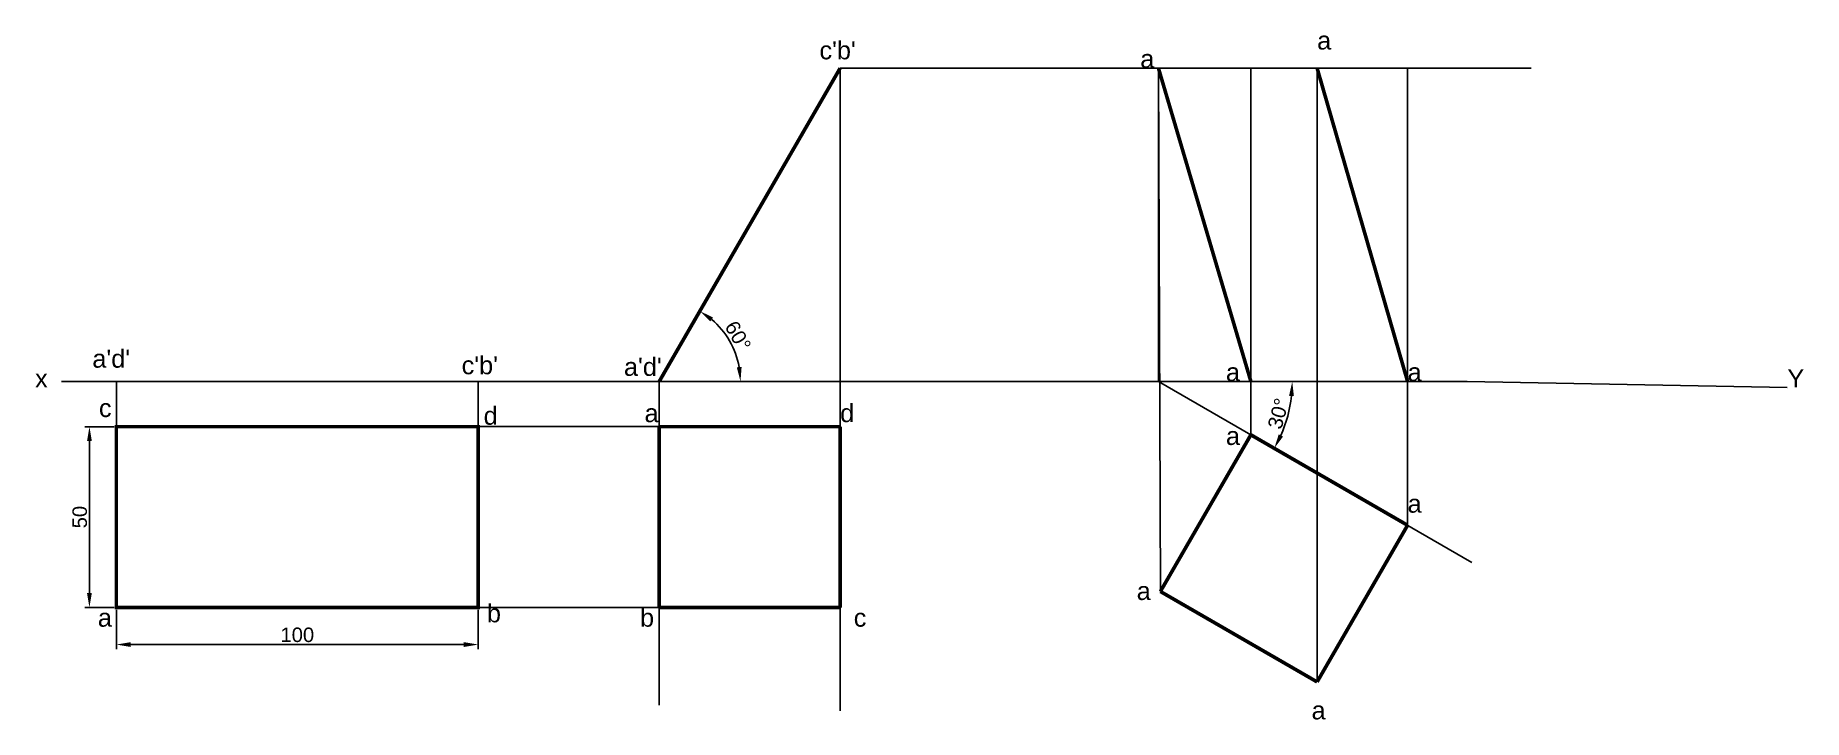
# Model space of a CAD drawing. Header units: millimetres. Extents: x 142 to 631, y 56 to 245.
import ezdxf

# ---------------------------------------------------------------- set-up
doc = ezdxf.new("R2010")
doc.units = ezdxf.units.MM
doc.styles.get("Standard").update_dxf_attribs({"font": 'arial.ttf'})
doc.dimstyles.new('ISO-25', dxfattribs={"dimtxt": 4, "dimasz": 4, "dimexe": 1.25, "dimexo": 0.625, "dimtad": 1, "dimtxsty": 'Standard', "dimcen": 2.5, "dimadec": 0, "dimazin": 0, "dimtfac": 1, "dimtmove": 0, "dimatfit": 3, "dimfxl": 1, "dimarcsym": 0})

# ---------------------------------------------------------------- blocks, each defined once
blk = doc.blocks.new('*D2')
at = {"color": 0, "lineweight": -2, "transparency": 16777216}
for p, q in [((164.19, 136.83), (156.12, 136.83)), ((157.37, 132.83), (157.37, 90.83)), ((164.19, 86.83), (156.12, 86.83))]:
    blk.add_line(p, q, dxfattribs=at)
at = {"color": 0, "transparency": 16777216}
for points in [[(156.71, 132.83), (158.04, 132.83), (157.37, 136.83)], [(156.71, 90.83), (158.04, 90.83), (157.37, 86.83)]]:
    blk.add_solid(points, dxfattribs=at)
at = {"layer": 'Defpoints', "color": 0, "transparency": 16777216}
for p in [(164.81, 136.83), (157.37, 86.83), (164.81, 86.83)]:
    blk.add_point(p, dxfattribs=at)
at = {"color": 0, "transparency": 16777216, "insert": (154.71, 111.83), "char_height": 4, "attachment_point": 5, "rotation": 90}
blk.add_mtext('50', dxfattribs=at)
blk = doc.blocks.new('*D3')
at = {"color": 0, "lineweight": -2, "transparency": 16777216}
for p, q in [((164.81, 86.21), (164.81, 75.35)), ((264.81, 86.21), (264.81, 75.35)), ((168.81, 76.6), (260.81, 76.6))]:
    blk.add_line(p, q, dxfattribs=at)
at = {"color": 0, "transparency": 16777216}
for points in [[(168.81, 77.27), (168.81, 75.93), (164.81, 76.6)], [(260.81, 77.27), (260.81, 75.93), (264.81, 76.6)]]:
    blk.add_solid(points, dxfattribs=at)
at = {"layer": 'Defpoints', "color": 0, "transparency": 16777216}
for p in [(164.81, 86.83), (264.81, 86.83), (264.81, 76.6)]:
    blk.add_point(p, dxfattribs=at)
at = {"color": 0, "transparency": 16777216, "insert": (214.81, 79.27), "char_height": 4, "attachment_point": 5}
blk.add_mtext('100', dxfattribs=at)
blk = doc.blocks.new('*D4')
at = {"color": 0, "lineweight": -2, "transparency": 16777216}
blk.add_arc((314.81, 149.32), 22.46, 10.2171, 49.7829, dxfattribs=at)
at = {"color": 0, "transparency": 16777216}
for points in [[(328.93, 165.93), (329.7, 167.02), (326.04, 168.77)], [(337.58, 153.37), (336.25, 153.25), (337.27, 149.32)]]:
    blk.add_solid(points, dxfattribs=at)
at = {"layer": 'Defpoints', "color": 0, "transparency": 16777216}
for p in [(364.81, 235.92), (335.92, 157), (314.81, 149.32), (319.49, 149.32), (390.24, 149.32)]:
    blk.add_point(p, dxfattribs=at)
at = {"color": 0, "transparency": 16777216, "insert": (336.57, 161.89), "char_height": 4, "attachment_point": 5, "rotation": 300}
blk.add_mtext('60°', dxfattribs=at)
blk = doc.blocks.new('*D5')
at = {"color": 0, "lineweight": -2, "transparency": 16777216}
blk.add_arc((452.76, 149.32), 36.97, 336.2019, 353.7981, dxfattribs=at)
at = {"color": 0, "transparency": 16777216}
for points in [[(488.85, 145.36), (490.18, 145.29), (489.73, 149.32)], [(487.18, 134.1), (485.99, 134.7), (484.77, 130.84)]]:
    blk.add_solid(points, dxfattribs=at)
at = {"layer": 'Defpoints', "color": 0, "transparency": 16777216}
for p in [(390.24, 149.32), (452.76, 149.32), (538.05, 149.32), (487.5, 136.68), (539.36, 99.32)]:
    blk.add_point(p, dxfattribs=at)
at = {"color": 0, "transparency": 16777216, "insert": (485.89, 140.44), "char_height": 4, "attachment_point": 5, "rotation": 75}
blk.add_mtext('30°', dxfattribs=at)

msp = doc.modelspace()

# ---------------------------------------------------------------- linework, layer by layer
for p, q in [((364.81, 235.924), (364.81, 149.322)), ((364.81, 235.924), (414.81, 235.924)), ((414.81, 235.924), (464.81, 235.924)), ((452.755, 235.924), (452.755, 149.322)), ((452.755, 235.924), (453.298, 91.273)), ((464.81, 235.924), (514.81, 235.924)), ((478.298, 134.574), (478.298, 235.924)), ((496.599, 66.273), (496.599, 235.924)), ((514.81, 235.924), (555.712, 235.924)), ((521.599, 109.574), (521.599, 235.924)), ((149.697, 149.322), (319.491, 149.322)), ((164.81, 136.832), (164.81, 149.322)), ((264.81, 136.832), (264.81, 149.322)), ((314.81, 136.832), (314.81, 149.322)), ((390.235, 149.322), (319.491, 149.322)), ((364.81, 136.832), (364.81, 149.322)), ((390.235, 149.322), (538.05, 149.322)), ((452.755, 149.322), (539.358, 99.322)), ((538.05, 149.322), (626.528, 147.681)), ((264.81, 136.832), (314.81, 136.832)), ((264.81, 86.832), (314.81, 86.832)), ((314.81, 86.832), (314.81, 59.836)), ((364.81, 86.832), (364.81, 58.312))]:
    msp.add_line(p, q)
at = {"const_width": 1}
for points in [[(314.81, 149.322), (364.81, 235.924)], [(452.755, 235.924), (478.298, 149.322)], [(496.599, 235.924), (521.599, 149.322)], [(364.81, 136.832), (314.81, 136.832)], [(314.81, 136.832), (314.81, 86.832)], [(364.81, 86.832), (364.81, 136.832)], [(453.298, 91.273), (478.298, 134.574)], [(478.298, 134.574), (521.599, 109.574)], [(521.599, 109.574), (496.599, 66.273)], [(496.599, 66.273), (453.298, 91.273)], [(314.81, 86.832), (364.81, 86.832)]]:
    msp.add_lwpolyline(points, dxfattribs=at)
msp.add_lwpolyline([(164.81, 136.832), (264.81, 136.832), (264.81, 86.832), (164.81, 86.832)], close=True, dxfattribs=at)

# ---------------------------------------------------------------- texts
at = {"char_height": 5, "attachment_point": 1}
for s, width, insert in [('a', 61.64701, (496.599, 246.088)), ("c'b'", 87.279, (359.087, 243.375)), ('a', 61.64701, (447.736, 241.006)), ("a'd'", 124.81242, (158.18, 158.137)), ("c'b'", 141.81849, (260.217, 156.317)), ('x', 74.09788, (142.355, 152.673)), ("a'd'", 78.73421, (305.071, 155.874)), ('a', 61.64701, (471.402, 154.403)), ('a', 61.64701, (521.599, 154.403)), ('Y', 123.5977, (626.528, 152.681)), ('c', 46.15934, (160.003, 144.485)), ('d', 63.46909, (266.29, 142.361)), ('a', 61.64701, (310.742, 143.077)), ('d', 61.64701, (364.81, 143.077)), ('a', 61.64701, (471.402, 136.772)), ('a', 61.64701, (521.599, 118.054)), ('b', 53.44765, (267.202, 87.751)), ('a', 61.64701, (446.75, 93.918)), ('a', 61.64701, (159.699, 86.537)), ('b', 61.64701, (309.518, 86.537)), ('c', 61.64701, (368.561, 86.537)), ('a', 61.64701, (495.068, 60.916))]:
    msp.add_mtext_dynamic_manual_height_columns(s, width=width, gutter_width=12.5, heights=[0], dxfattribs=dict(at, insert=insert))

# ---------------------------------------------------------------- dimensions: what is measured, and where the dimension line sits
for base, line1, line2, picture, middle in [((335.917, 157.004), ((390.235, 149.322), (319.491, 149.322)), ((314.81, 149.322), (364.81, 235.924)), '*D4', (336.572, 161.886)), ((487.497, 136.676), ((390.235, 149.322), (538.05, 149.322)), ((452.755, 149.322), (539.358, 99.322)), '*D5', (485.89, 140.443))]:
    dim = msp.add_angular_dim_2l(base=base, line1=line1, line2=line2, dimstyle='ISO-25')
    dim.commit()
    dim.dimension.update_dxf_attribs({"geometry": picture, "text_midpoint": middle})
dim = msp.add_linear_dim(base=(157.374, 86.832), p1=(164.81, 136.832), p2=(164.81, 86.832), angle=90, dimstyle='ISO-25')
dim.commit()
dim.dimension.update_dxf_attribs({"geometry": '*D2', "text_midpoint": (154.706, 111.832)})
dim = msp.add_linear_dim(base=(264.81, 76.602), p1=(164.81, 86.832), p2=(264.81, 86.832), dimstyle='ISO-25')
dim.commit()
dim.dimension.update_dxf_attribs({"geometry": '*D3', "text_midpoint": (214.81, 79.269)})

doc.saveas('drawing.dxf')
